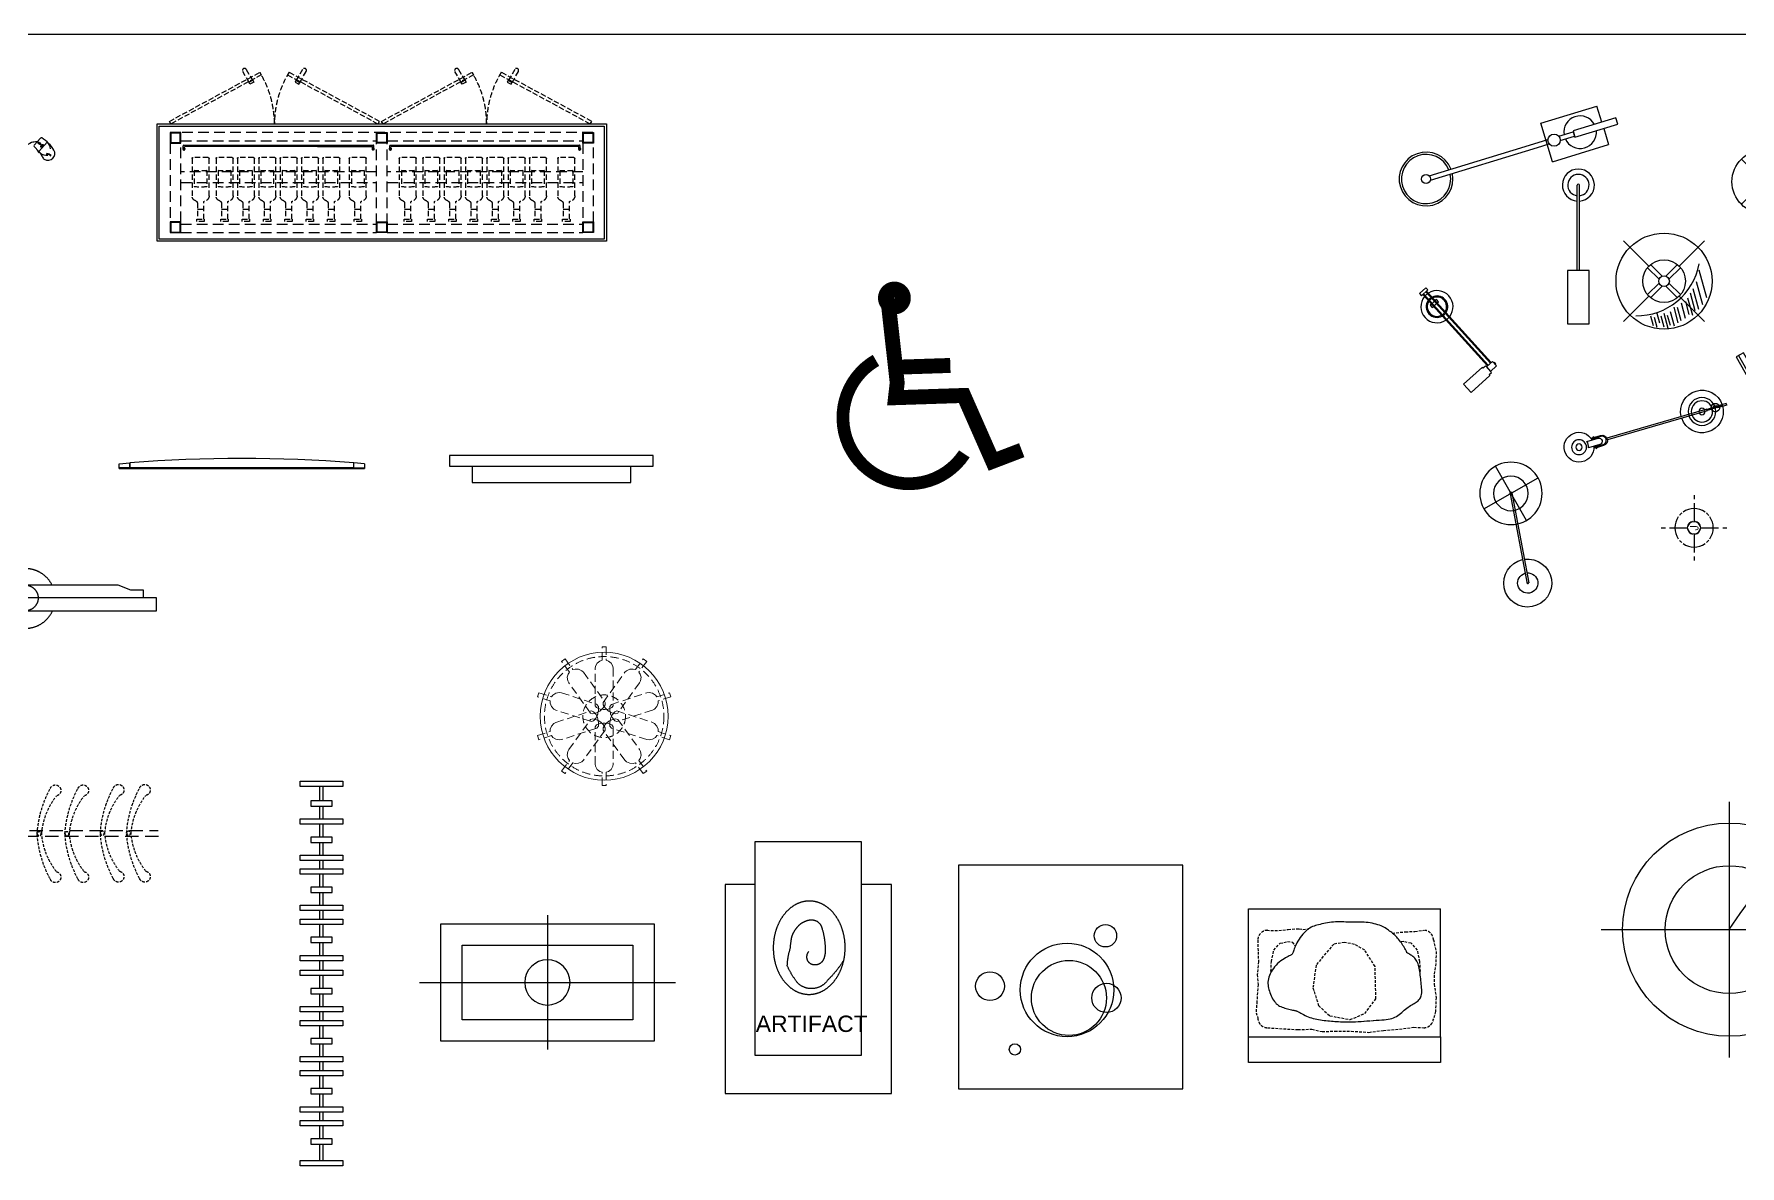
# Model space of a CAD drawing. Header units: millimetres. Extents: x 14385 to 129787, y 107826 to 186798.
# Drawn here: x 26937 to 34932, y 134713 to 140022 of the extents above; entities that cross this region are included whole.
import ezdxf
from ezdxf.enums import TextEntityAlignment as Align

# ---------------------------------------------------------------- set-up
doc = ezdxf.new("R2010")
doc.units = ezdxf.units.MM
doc.header["$LTSCALE"] = 1000
for name, pattern in [('CENTER', [50.8, 31.75, -6.35, 6.35, -6.35]), ('DASH', [0.35, 0.25, -0.1]), ('DASHED', [0.75, 0.5, -0.25]), ('HIDDEN2', [0.1875, 0.125, -0.0625]), ('NEGATIVE', [1.875, 0.625, -1.25])]:
    doc.linetypes.add(name, pattern=pattern)
for name, color, linetype in [('DOOR', 60, 'Continuous'), ('DS-HIGH-CABINET', 40, 'Continuous'), ('FF-ART', 120, 'Continuous'), ('FF-FURN', 51, 'Continuous'), ('FF-LIGHT', 22, 'Continuous')]:
    doc.layers.add(name, color=color, linetype=linetype)
doc.styles.add('ar', font='arial.ttf')
doc.styles.add('HB-SymText', font='romans.shx')

# ---------------------------------------------------------------- blocks, each defined once
blk = doc.blocks.new('A$C79213D79')
at = {"layer": 'DS-HIGH-CABINET', "color": 57, "linetype": 'HIDDEN2', "ltscale": 0.1}
blk.add_circle((9.8, 228.3), 9.16, dxfattribs=at)
for centre, radius, start, end in [((517.9, 194.4), 519, 151.69218, 176.20488), ((349.1, 203.4), 328.7, 141.85565, 175.57612), ((85.2, 431.7), 25.8, 282.23987, 159.85311), ((517.9, 262.6), 519, 183.79512, 208.30782), ((349.1, 253.6), 328.7, 184.42388, 218.14436), ((85.2, 25.4), 25.8, 200.14689, 77.76013)]:
    blk.add_arc(centre, radius, start, end, dxfattribs=at)
blk = doc.blocks.new('tbtth')
for p, q in [((3262147.1, 2604681), (3261678.6, 2604817.2)), ((3262149.3, 2604688.7), (3261680.8, 2604824.9)), ((3262149.3, 2604688.7), (3262147.1, 2604681)), ((3262219.7, 2604662), (3262147.6, 2604682.9)), ((3262220.8, 2604665.8), (3262148.8, 2604686.7)), ((3262177.8, 2604672), (3262177, 2604669.2)), ((3262192.3, 2604664.7), (3262177, 2604669.2)), ((3262177.8, 2604672), (3262193.2, 2604667.6)), ((3262181.3, 2604673.1), (3262180.7, 2604671.2)), ((3262190.9, 2604670.3), (3262190.3, 2604668.4)), ((3262193.2, 2604667.6), (3262192.3, 2604664.7)), ((3262193.2, 2604667.6), (3262193.7, 2604669.5)), ((3262238.2, 2604654.5), (3262193.2, 2604667.6)), ((3262194.9, 2604673.3), (3262195.4, 2604675.3)), ((3262240.5, 2604662.2), (3262195.4, 2604675.3)), ((3262220.8, 2604665.8), (3262219.7, 2604662)), ((3262240.5, 2604662.2), (3262238.2, 2604654.5))]:
    blk.add_line(p, q)
for points in [[(3261645.8, 2604846.5), (3261593, 2604861.9, -0.171573), (3261584.6, 2604833), (3261637.4, 2604817.7, 1), (3261645.8, 2604846.5, -1)], [(3261663, 2604851.9), (3261624.6, 2604863.1), (3261623.2, 2604858.3), (3261661.6, 2604847.1, -1), (3261650.4, 2604808.7), (3261612, 2604819.9), (3261610.6, 2604815.1), (3261649, 2604803.9, 1), (3261663, 2604851.9, -1)]]:
    blk.add_lwpolyline(points, format="xyb")
for points in [[(3261617.8, 2604813), (3261617.1, 2604810.6), (3261612.3, 2604812), (3261613, 2604814.4)], [(3261615.8, 2604824), (3261614.4, 2604819.2)], [(3261620.6, 2604822.6), (3261619.2, 2604817.8)], [(3261627, 2604862.4), (3261627.7, 2604864.8), (3261632.5, 2604863.4), (3261631.8, 2604861)], [(3261629, 2604851.4), (3261630.4, 2604856.2)]]:
    blk.add_lwpolyline(points)
at = {"color": 50}
blk.add_lwpolyline([(3261624.2, 2604852.8), (3261625.6, 2604857.6)], dxfattribs=at)
at = {"color": 8}
for radius in [35, 15]:
    blk.add_circle((3261548, 2604859.3), radius, dxfattribs=at)
for radius in [65, 15]:
    blk.add_circle((3262124.2, 2604691.8), radius)
at = {"color": 8, "ltscale": 10}
blk.add_circle((3262124.2, 2604691.8), 50, dxfattribs=at)
for centre, radius, start, end in [((3261548, 2604859.3), 70, 356.16324, 331.41599), ((3262124.2, 2604691.8), 100, 346.08206, 161.49717), ((3262124.2, 2604691.8), 100, 166.08206, 341.49717), ((3262186.6, 2604673.6), 20, 355.32657, 332.25265)]:
    blk.add_arc(centre, radius, start, end)
blk = doc.blocks.new('Z4')
at = {"color": 8}
for p, q in [((-275, 650), (-275, -550)), ((-590, 50), (40, 50))]:
    blk.add_line(p, q, dxfattribs=at)
at = {"color": 0, "linetype": 'Continuous'}
blk.add_lwpolyline([(-550, -450), (0, -450), (0, 550), (-550, 550)], close=True, dxfattribs=at)
blk.add_lwpolyline([(-450, -350), (-100, -350), (-100, 450), (-450, 450)], close=True)
at = {"color": 8}
blk.add_circle((-275, 50), 106.1, dxfattribs=at)
blk = doc.blocks.new('做成ACAD TuKuai0618')
at = {"layer": 'FF-FURN', "color": 2, "linetype": 'Continuous'}
for p, q in [((14.9, 13.5), (-14.9, -13.5)), ((-5.6, -23.8), (24.2, 3.2)), ((24.2, 3.2), (14.9, 13.5)), ((-14.9, -13.5), (-5.6, -23.8)), ((191.7, -437.9), (279.5, -358.4)), ((315.1, -397.7), (227.3, -477.2)), ((279.5, -358.4), (283.6, -362.9)), ((294.6, -352.9), (283.6, -362.9)), ((322.3, -383.6), (294.6, -352.9)), ((326.5, -332.2), (298.6, -357.4)), ((298.6, -357.4), (317.8, -378.6)), ((311.3, -393.5), (322.3, -383.6)), ((311.3, -393.5), (315.1, -397.7)), ((317.8, -378.6), (345.6, -353.4)), ((345.6, -353.4), (326.5, -332.2)), ((227.3, -477.2), (191.7, -437.9))]:
    blk.add_line(p, q, dxfattribs=at)
at = {"layer": 'FF-FURN', "color": 9, "linetype": 'Continuous'}
for p, q in [((0.3, -18.5), (303.1, -352.9)), ((3.6, -15.5), (306.4, -349.9)), ((15, -5.1), (317.8, -339.6)), ((18.4, -2.1), (321.2, -336.5)), ((40.9, -63.4), (35.1, -68.7)), ((35.1, -68.7), (44.4, -79)), ((55.7, -50), (44.3, -60.4)), ((44.4, -79), (50.2, -73.7)), ((53.6, -70.7), (65, -60.3)), ((64.9, -41.7), (59, -47)), ((74.2, -52), (64.9, -41.7)), ((68.3, -57.3), (74.2, -52)), ((335.6, -337), (333, -339.4)), ((333, -339.4), (339.4, -346.5)), ((342.1, -344), (335.6, -337)), ((339.4, -346.5), (342.1, -344))]:
    blk.add_line(p, q, dxfattribs=at)
at = {"layer": 'FF-FURN', "color": 2, "linetype": 'Continuous'}
for radius, start, end in [(75.4, 140.63808, 303.67682), (75.4, 125.45571, 137.18624), (45.4, 146.34073, 297.97418), (75.4, 322.32456, 121.99034), (45.4, 120.97731, 140.53166), (45.4, 329.21195, 115.10296), (45.4, 303.78325, 323.3376), (75.4, 307.12867, 318.85919)]:
    blk.add_arc((66.8, -75.4), radius, start, end, dxfattribs=at)
at = {"layer": 'FF-FURN', "color": 9, "linetype": 'Continuous'}
for start, end in [(144.90726, 299.40764), (122.09967, 139.69502), (327.47445, 116.84045), (304.61988, 322.21523)]:
    blk.add_arc((66.8, -75.4), 50.4, start, end, dxfattribs=at)
blk = doc.blocks.new('做成ACAD TuKuai0014')
at = {"layer": 'FF-FURN', "color": 9, "linetype": 'Continuous'}
blk.add_line((449.2, 28.6), (-0.4, 7.6), dxfattribs=at)
at = {"layer": 'FF-FURN', "color": 2, "linetype": 'Continuous'}
blk.add_lwpolyline([(450.4, 1.1), (448.6, 41), (-0.9, 20), (0.9, -20)], close=True, dxfattribs=at)
blk.add_circle((0, 0), 71.8, dxfattribs=at)
blk = doc.blocks.new('做成ACAD TuKuai0153')
at = {"linetype": 'Continuous'}
for points in [[(0, 600), (0, -600)], [(-600, 0), (600, 0)]]:
    blk.add_lwpolyline(points, dxfattribs=at)
for radius in [500, 300]:
    blk.add_circle((0, 0), radius, dxfattribs=at)
at = {"color": 57, "linetype": 'Continuous'}
blk.add_spline([(0, 0), (314.2, 253.8), (515.2, 242.2), (622.5, 546.4), (622.4, 472.8), (956.5, 732.9)], degree=3, dxfattribs=at)
blk = doc.blocks.new('做成ACAD TuKuai0654')
at = {"linetype": 'Continuous'}
for p, q in [((-756.2, -543.8, -508.2), (-2.3, 3.1, -508.2)), ((-750.3, -551.9, -508.2), (3.6, -4.9, -508.2))]:
    blk.add_line(p, q, dxfattribs=at)
for radius in [100, 5]:
    blk.add_circle((0.7, -0.9, -508.2), radius, dxfattribs=at)
at = {"linetype": 'Continuous', "ltscale": 0.4}
for radius in [150, 7]:
    blk.add_circle((-757.2, -550.8, -508.2), radius, dxfattribs=at)
at = {"color": 57, "linetype": 'Continuous', "ltscale": 0.4}
blk.add_circle((-757.2, -550.8, -508.2), 80, dxfattribs=at)
at = {"layer": 'FF-FURN', "color": 57, "linetype": 'Continuous', "ltscale": 0.4, "elevation": -508.2}
for points in [[(-733.7, -402.6), (-780.8, -698.9)], [(-905.4, -527.2), (-609.1, -574.3)]]:
    blk.add_lwpolyline(points, dxfattribs=at)
at = {"layer": 'FF-FURN', "color": 57, "linetype": 'Continuous', "ltscale": 0.4}
blk.add_circle((0.7, -0.9, -508.2), 45, dxfattribs=at)
blk = doc.blocks.new('Lamp-F-450')
at = {"color": 59}
for p, q in [((-70.7, 70.7), (-189.6, 189.6)), ((70.7, 70.7), (189.6, 189.6)), ((-77.4, 63.3), (-23.3, 9.1)), ((-63.3, 77.4), (-9.1, 23.3)), ((63.3, 77.4), (9.1, 23.3)), ((77.4, 63.3), (23.3, 9.1)), ((-70.7, -70.7), (-189.6, -189.6)), ((-23.3, -9.1), (-77.4, -63.3)), ((-9.1, -23.3), (-63.3, -77.4)), ((9.1, -23.3), (63.3, -77.4)), ((23.3, -9.1), (77.4, -63.3)), ((70.7, -70.7), (189.6, -189.6))]:
    blk.add_line(p, q, dxfattribs=at)
at = {"color": 250}
for p, q in [((-79.9, 101.5), (-99.8, 173.7)), ((-61.8, 121.6), (-79.3, 185.2)), ((-45.5, 122.7), (-65.4, 195)), ((-29.3, 142.4), (-47.7, 209.2)), ((-15.4, 159.7), (-28.1, 206.1)), ((0.8, 150.5), (-18.3, 220.1)), ((14.7, 162.1), (0.4, 214.1)), ((33.3, 149.4), (20.5, 195.7)), ((46, 169.1), (33.3, 215.4)), ((63.4, 162.1), (50.7, 208.5)), ((-150.5, 2.3), (-180, 109.5)), ((-135.5, 34.7), (-162.2, 132)), ((-122, 54.4), (-144.8, 137.4)), ((-110.4, 77.6), (-132.8, 158.8)), ((-100, 96.1), (-116.8, 157.1)), ((-163.3, -53.3), (-199, 76.4))]:
    blk.add_line(p, q, dxfattribs=at)
blk.add_circle((0, 0), 225)
at = {"color": 54}
blk.add_circle((0, 0), 100, dxfattribs=at)
at = {"color": 59}
blk.add_circle((0, 0), 25, dxfattribs=at)
blk.add_arc((127.6, -134.4), 296.8, 89.19152, 169.55478, dxfattribs=at)
blk = doc.blocks.new('做成ACAD TuKuai0024')
at = {"color": 9, "ltscale": 0.4}
for p, q in [((-358.4, 189), (-491.4, -71.6)), ((-294.7, -7.8), (-555.2, 125.2)), ((-416.3, 54.2), (-433.6, 63.1)), ((-420.8, 66.7), (-429.7, 49.3))]:
    blk.add_line(p, q, dxfattribs=at)
at = {"ltscale": 0.4}
for p, q in [((-427.2, 54.2), (-1.8, -4.7)), ((-422.7, 63.1), (2.7, 4.2))]:
    blk.add_line(p, q, dxfattribs=at)
at = {"ltscale": 0.4, "const_width": 5}
blk.add_lwpolyline([(2.2, -1.1, 1), (-2.2, 1.1, 1)], format="xyb", close=True, dxfattribs=at)
at = {"ltscale": 0.4}
blk.add_circle((-424.9, 58.7), 146.2, dxfattribs=at)
at = {"color": 9, "ltscale": 0.4}
blk.add_circle((-424.9, 58.7), 81.2, dxfattribs=at)
at = {"color": 2}
blk.add_circle((-425, 58.6), 5.26, dxfattribs=at)
at = {"ltscale": 0.4}
blk.add_arc((-1, 0.6), 112.5, 174.82116, 170.00906, dxfattribs=at)
at = {"color": 9}
blk.add_arc((-1, 0.6), 47.5, 178.52879, 167.11873, dxfattribs=at)
blk = doc.blocks.new('A$C7935024D')
at = {"color": 3, "xscale": -1, "rotation": 92.80113232559604}
blk.add_blockref('做成ACAD TuKuai0024', (48.1, 1.4), dxfattribs=at)
blk = doc.blocks.new('JBOX-C')
at = {"color": 0, "linetype": 'ByBlock', "flags": 128}
blk.add_lwpolyline([(2, 0, -1), (-2, 0, -1)], format="xyb", close=True, dxfattribs=at)
at = {"color": 0, "linetype": 'Continuous'}
for start, end in [(103.2436, 166.7565), (13.2437, 76.7563), (193.2438, 256.7561), (283.244, 346.7563)]:
    blk.add_arc((0, 0), 2, start, end, dxfattribs=at)
at = {"style": 'HB-SymText', "flags": 8}
blk.add_attdef('?', text='', height=2.5, dxfattribs=at).set_placement((0, 0), align=Align.MIDDLE)
blk.add_attdef('?', text='', height=2.5, dxfattribs=at).set_placement((0, 0), align=Align.MIDDLE)
blk = doc.blocks.new('CLT-A_FIXT')
at = {"color": 0, "linetype": 'Continuous'}
for p, q in [((0, 1.70688), (0, 1.49352)), ((0, 1.28016), (0, 0.35)), ((-1.49352, 0), (-1.70688, 0)), ((-0.35, 0), (-1.28016, 0)), ((1.28016, 0), (0.35, 0)), ((1.70688, 0), (1.49352, 0)), ((0, -0.35), (0, -1.28016)), ((0, -1.49352), (0, -1.70688))]:
    blk.add_line(p, q, dxfattribs=at)
for start, end in [(54.9999949, 124.9999103), (145.0001481, 215.0001208), (130.000113, 139.9999454), (40.0000171, 50.0000214), (324.999996, 34.9999864), (219.9997505, 230.0001559), (234.9997856, 304.9997583), (309.999961, 319.9997934)]:
    blk.add_arc((0, 0), 1, start, end, dxfattribs=at)
blk = doc.blocks.new('CLT-A600')
at = {"linetype": 'NEGATIVE', "xscale": 300, "yscale": 300, "zscale": 2000}
blk.add_blockref('CLT-A_FIXT', (0, 0), dxfattribs=at)
at = {"xscale": 300, "yscale": 300, "zscale": 2000}
blk.add_blockref('CLT-A_FIXT', (0, 0), dxfattribs=at)
ref = blk.add_blockref('JBOX-C', (0, 0), dxfattribs=dict(xscale=50, yscale=50, zscale=50))
ref.add_attrib('?', 'J', dxfattribs={"height": 125, "style": 'HB-SymText', "flags": 8}).set_placement((0, 0), align=Align.MIDDLE)
ref.add_attrib('?', 'J', dxfattribs={"height": 125, "style": 'HB-SymText', "flags": 8}).set_placement((0, 0), align=Align.MIDDLE)
blk = doc.blocks.new('QBLOCK2008041212054960')
at = {"color": 250}
for p, q in [((-261.9, 168, -1040), (175.2, 61.1, -1040)), ((-264.3, 158.3, -1040), (172.8, 51.4, -1040)), ((234.3, -120.4, -1040), (233, -123.6, -1040)), ((239.3, -108.8, -1040), (237, -114.1, -1040)), ((247.2, -90.7, -1040), (245.6, -94.3, -1040))]:
    blk.add_line(p, q, dxfattribs=at)
at = {"color": 55}
for p, q in [((-184.5, 174.8, -1040), (-186.9, 165.1, -1040)), ((106.9, 103.6, -1040), (-184.5, 174.8, -1040)), ((104.5, 93.9, -1040), (106.9, 103.6, -1040)), ((207.1, -105, -1040), (201, -117.3, -1040)), ((201, -117.3, -1040), (203.1, -118.5, -1040)), ((219.3, -85.2, -1040), (205.2, -113.3, -1040)), ((261.8, -134.2, -1040), (205.2, -113.3, -1040)), ((207.1, -105, -1040), (208.9, -105.9, -1040)), ((267, -98, -1040), (225.5, -82.7, -1040))]:
    blk.add_line(p, q, dxfattribs=at)
at = {"color": 55, "elevation": -1040}
blk.add_lwpolyline([(-258.3, 182.6), (-270.2, 134), (166.9, 27.1), (178.8, 75.7)], close=True, dxfattribs=at)
at = {"color": 250}
for centre in [(-94.4, 172.3, -1040), (-6.2, 150.7, -1040)]:
    blk.add_circle(centre, 6.6, dxfattribs=at)
at = {"color": 55}
for centre, radius, start, end in [((-72.4, 61.1, -1040), 128.4, 27.03317, 125.48048), ((214.3, -155.9, -1040), 33.4, 171.1828, 247.4847), ((253.4, -136, -1040), 53.3, 154.76293, 164.76817), ((223.8, -87.4, -1040), 5, 69.71217, 153.2894), ((112.7, -77.2, -1040), 159.6, 321.12939, 350.49259), ((265.2, -102.7, -1040), 5, 350.49259, 69.71217), ((213.6, -160.9, -1040), 28.6, 244.82124, 324.86169)]:
    blk.add_arc(centre, radius, start, end, dxfattribs=at)
at = {"color": 250}
for centre, radius, start, end in [((-62.9, 90.3, -1040), 69.4, 36.32293, 116.19072), ((253.4, -136, -1040), 53.3, 164.76817, 205.26714), ((181.3, -161.7, -1040), 27.9, 333.84389, 25.10416), ((181.3, -161.7, -1040), 30.9, 334.41458, 18.50856), ((214.7, -114.2, -1040), 51.2, 296.42725, 336.99947)]:
    blk.add_arc(centre, radius, start, end, dxfattribs=at)
for centre, major_axis in [((236, -117.4, -1040), (-7.45, 2.72)), ((242.5, -101.6, -1040), (3.15, 7.28))]:
    blk.add_ellipse(centre, major_axis=major_axis, ratio=0.432067, dxfattribs=at)
at = {"color": 55}
for points, knots in [([(247.2, -90.7, -1040), (238.3, -78.1, -1040), (237.2, -65.2, -1040), (204.9, -47.5, -1040), (184.5, -12.3, -1040), (174, 56.2, -1040)], [0, 0, 0, 0, 54.549651, 126.009239, 156.340807, 156.340807, 156.340807, 156.340807]), ([(202, -122, -1040), (200.5, -124.3, -1040), (196.4, -129.2, -1040), (190.1, -135.8, -1040), (183.8, -142.6, -1040), (181.8, -148.2, -1040), (181.3, -150.8, -1040)], [9.51244, 9.51244, 9.51244, 9.51244, 17.355242, 27.460135, 36.892546, 44.800695, 44.800695, 44.800695, 44.800695])]:
    blk.add_open_spline(points, degree=3, knots=knots, dxfattribs=at)
blk = doc.blocks.new('A$C15F136EB')
for p, q in [((-450, -600), (-450, 0)), ((450, -600), (450, 0))]:
    blk.add_line(p, q)
blk.add_lwpolyline([(-450, 0), (450, 0)])
at = {"color": 55, "linetype": 'HIDDEN2', "ltscale": 0.1}
for points in [[(282.8, -186.2), (280.1, -181.6), (277, -176.6), (273.6, -171.1), (269.8, -165.3), (265.9, -159.4), (261.8, -153.5), (257.5, -147.8), (253.1, -142.2), (248.6, -137), (244.1, -132.2), (239.5, -127.6), (234.8, -123.2), (230.2, -119.1), (225.4, -115.1), (220.7, -111.2), (215.9, -107.4), (211, -103.7), (206.1, -100), (201, -96.3), (195.6, -92.7), (190, -89.3), (184, -85.9), (177.6, -82.7), (170.7, -79.6), (163.2, -76.7), (155.2, -73.9), (146.9, -71.4), (138.1, -69.1), (129.1, -67), (120, -65.3), (110.6, -63.9), (101.2, -62.8), (91.8, -62.1), (82.5, -61.6), (73.1, -61.5), (63.7, -61.5), (54.2, -61.5), (44.7, -61.7), (35.2, -61.8), (25.6, -61.7), (16, -61.6), (6.3, -61.3), (-3.5, -61), (-13.2, -60.7), (-23, -60.6), (-32.7, -60.6), (-42.4, -60.8), (-52, -61.3), (-61.6, -62.2), (-71, -63.4), (-80.3, -64.9), (-89.3, -66.5), (-98.1, -68.4), (-106.6, -70.3), (-114.8, -72.3), (-122.5, -74.3), (-129.8, -76.3), (-136.8, -78.3), (-143.4, -80.5), (-149.9, -83), (-156.2, -86), (-162.5, -89.5), (-168.8, -93.7), (-175.2, -98.6), (-181.8, -104.5), (-188.4, -111.1), (-195.1, -118.4), (-201.6, -126.1), (-207.8, -134.1), (-213.6, -142.2), (-219, -150.4), (-223.7, -158.4), (-227.8, -166.1), (-231.2, -173.5), (-234.1, -180.4), (-236.5, -186.8), (-238.5, -192.7), (-240.3, -197.9), (-241.9, -202.4), (-243.3, -206.2), (-244.7, -209.3), (-246.3, -211.6), (-248, -213.6), (-250.2, -215.2), (-252.8, -216.8), (-255.9, -218.4), (-259.9, -220.4), (-264.6, -222.7), (-270.3, -225.7), (-276.8, -229.3), (-283.8, -233.5), (-291.3, -238.3), (-298.9, -243.7), (-306.6, -249.6), (-314.1, -256.1), (-321.2, -263.2), (-327.9, -270.7), (-333.9, -278.6), (-339.4, -286.9), (-344.2, -295.3), (-348.4, -303.7), (-352, -312.2), (-354.8, -320.4), (-357, -328.4), (-358.5, -336), (-359.3, -343.3), (-359.5, -350.4), (-359.1, -357.3), (-358.2, -364.2), (-356.8, -371), (-355, -377.9), (-352.8, -385), (-350.3, -392.2), (-347.5, -399.6), (-344.4, -406.9), (-341, -414.1), (-337.3, -421.1), (-333.4, -427.7), (-329.2, -433.9), (-324.7, -439.4), (-320.1, -444.3), (-315.2, -448.5), (-310, -452.2), (-304.7, -455.3), (-299.1, -458.1), (-293.3, -460.6), (-287.2, -462.7), (-281, -464.8), (-274.5, -466.7), (-268, -468.5), (-261.4, -470.1), (-255.1, -471.7), (-249.1, -473), (-243.6, -474.3), (-238.7, -475.3), (-234.5, -476.2), (-231.2, -476.9), (-228.5, -477.5), (-226.3, -478.1), (-224.2, -478.7), (-222.2, -479.6), (-219.9, -480.6), (-217.2, -482.1), (-213.8, -484), (-209.6, -486.4), (-204.6, -489.2), (-198.8, -492.3), (-192.5, -495.6), (-185.6, -499), (-178.3, -502.4), (-170.7, -505.6), (-162.8, -508.6), (-154.8, -511.2), (-146.7, -513.6), (-138.4, -515.6), (-130.1, -517.4), (-121.7, -518.9), (-113.2, -520.3), (-104.7, -521.5), (-96.2, -522.6), (-87.7, -523.6), (-79.1, -524.5), (-70.6, -525.3), (-62.1, -526.1), (-53.6, -526.7), (-45.1, -527.4), (-36.5, -527.9), (-28, -528.4), (-19.5, -528.8), (-10.8, -529.2), (-1.9, -529.4), (7.4, -529.6), (17.2, -529.6), (27.6, -529.5), (38.8, -529.2), (50.9, -528.7), (63.9, -528), (77.7, -527.2), (91.9, -526.3), (106.4, -525.2), (120.9, -524.1), (135.1, -523.1), (148.8, -522), (161.8, -521), (173.7, -520.2), (184.7, -519.3), (194.8, -518.3), (204.2, -517.1), (212.9, -515.7), (221, -513.8), (228.6, -511.3), (235.8, -508.3), (242.7, -504.5), (249.3, -500.2), (255.7, -495.4), (261.9, -490.3), (268, -485), (274, -479.7), (279.8, -474.6), (285.7, -469.7), (291.6, -465.2), (297.5, -461), (303.3, -457.2), (309, -453.5), (314.7, -450.1), (320.2, -446.8), (325.6, -443.6), (330.7, -440.4), (335.7, -437.1), (340.3, -433.8), (344.6, -430.2), (348.6, -426.4), (352.1, -422.2), (355.1, -417.6), (357.6, -412.5), (359.5, -406.8), (360.7, -400.5), (361.4, -393.6), (361.6, -386.3), (361.4, -378.5), (360.9, -370.4), (360.2, -362), (359.3, -353.4), (358.4, -344.7), (357.5, -336), (356.6, -327.3), (355.7, -318.6), (354.7, -310.1), (353.7, -301.7), (352.5, -293.6), (351.2, -285.7), (349.8, -278.1), (348.1, -270.8), (346.2, -264), (344.1, -257.5), (341.6, -251.3), (338.9, -245.6), (335.8, -240.2), (332.4, -235.2), (328.6, -230.5), (324.4, -226.3), (319.9, -222.5), (315.3, -219), (310.7, -216), (306.4, -213.4), (302.3, -211.1), (298.9, -209.3), (296, -207.9), (294, -206.8), (292.6, -206.1), (291.8, -205.6), (291.4, -205.3), (291.4, -205.1), (291.5, -204.8), (291.6, -204.5), (291.7, -204), (291.6, -203.2), (291.3, -202.1), (290.7, -200.6), (289.8, -198.7), (288.6, -196.4), (287, -193.6), (285.1, -190.2)], [(-100.5, -222.1), (-134, -263.8), (-148.4, -370), (-122.2, -453.4), (-69.7, -501.3), (26.1, -518.7), (94.5, -490.6), (146.8, -421.2), (142.7, -269.4), (94.1, -193.3), (46.4, -166), (0, -157.3), (-51.3, -164.7)]]:
    blk.add_lwpolyline(points, close=True, dxfattribs=at)
for points in [[(-406.7, -145.8), (-405.7, -201.2), (-403.9, -247.2), (-409.4, -308), (-405.7, -354.1), (-411.3, -433.3), (-414.9, -486.7), (-406.7, -511.5)], [(-364.8, -100.2), (-308.1, -101.7), (-263.9, -96.2), (-212.3, -92.5), (-195.7, -96.2), (-169.8, -94.5)], [(-345.4, -294), (-343.1, -247.2), (-332, -193.8), (-302.5, -160.7), (-267.5, -153.3), (-245.4, -155.2), (-233.7, -171.9)], [(222.8, -112.9), (285.2, -107.3), (329.4, -105.4), (370.6, -100.1)], [(355, -294), (352.7, -247.2), (341.7, -193.8), (312.2, -160.7), (277.2, -153.3), (263.6, -154.4)], [(416.3, -144.2), (428.9, -199.4), (427.1, -256.4), (419.7, -309.9), (419.7, -352.2), (428.9, -414.8), (425.2, -481.1), (415.6, -519.7)], [(-360.9, -557.3), (-286, -562.2), (-219.6, -565.9), (-153.3, -564), (-105.4, -575.1), (-46.4, -573.2), (30.9, -573.2), (113.8, -578.7), (182, -569.5), (257.6, -564), (323.9, -554.8), (373.4, -557.2)]]:
    blk.add_lwpolyline(points, dxfattribs=at)
blk.add_lwpolyline([(450, -720), (-450, -720), (-450, -600), (450, -600)], close=True)
for centre, major_axis, start_param, end_param in [((-360.9, -145.8), (-41.2, 19.8), -1.122098, 0.448698), ((370.6, -145.8), (9.1, 44.8), -1.369855, 0.200941), ((-360.9, -511.5), (42.7, 16.4), 2.775216, 4.346012), ((370.6, -511.5), (-1.6, 45.7), 3.105923, 4.676719)]:
    blk.add_ellipse(centre, major_axis=major_axis, ratio=1, start_param=start_param, end_param=end_param, dxfattribs=at)
blk = doc.blocks.new('A$C4B9A62A3')
at = {"color": 1}
for p, q in [((-57.5, 892.5), (-57.5, 960)), ((-57.5, 892.5), (-57.5, 960)), ((-42.5, 892.5), (-42.5, 960)), ((-42.5, 892.5), (-42.5, 960)), ((-57.5, 807.5), (-57.5, 867.5)), ((-57.5, 807.5), (-57.5, 867.5)), ((-42.5, 807.5), (-42.5, 867.5)), ((-42.5, 807.5), (-42.5, 867.5)), ((-57.5, 722.5), (-57.5, 782.5)), ((-42.5, 722.5), (-42.5, 782.5)), ((-57.5, 637.5), (-57.5, 697.5)), ((-42.5, 637.5), (-42.5, 697.5)), ((-57.5, 572.5), (-57.5, 612.5)), ((-42.5, 572.5), (-42.5, 612.5)), ((-57.5, 487.5), (-57.5, 547.5)), ((-42.5, 487.5), (-42.5, 547.5)), ((-57.5, 402.5), (-57.5, 462.5)), ((-42.5, 402.5), (-42.5, 462.5)), ((-57.5, 337.5), (-57.5, 377.5)), ((-42.5, 337.5), (-42.5, 377.5)), ((-57.5, 252.5), (-57.5, 312.5)), ((-57.5, 252.5), (-57.5, 312.5)), ((-42.5, 252.5), (-42.5, 312.5)), ((-42.5, 252.5), (-42.5, 312.5)), ((-57.5, 167.5), (-57.5, 227.5)), ((-57.5, 167.5), (-57.5, 227.5)), ((-42.5, 167.5), (-42.5, 227.5)), ((-42.5, 167.5), (-42.5, 227.5)), ((-57.5, 97.5), (-57.5, 142.5)), ((-42.5, 97.5), (-42.5, 142.5)), ((-57.5, 12.5), (-57.5, 72.5)), ((-42.5, 12.5), (-42.5, 72.5)), ((-57.5, -72.5), (-57.5, -12.5)), ((-42.5, -72.5), (-42.5, -12.5)), ((-57.5, -137.5), (-57.5, -97.5)), ((-42.5, -137.5), (-42.5, -97.5)), ((-57.5, -222.5), (-57.5, -162.5)), ((-42.5, -222.5), (-42.5, -162.5)), ((-57.5, -307.5), (-57.5, -247.5)), ((-42.5, -307.5), (-42.5, -247.5)), ((-57.5, -372.5), (-57.5, -332.5)), ((-57.5, -457.5), (-57.5, -397.5)), ((-42.5, -372.5), (-42.5, -332.5)), ((-42.5, -457.5), (-42.5, -397.5)), ((-57.5, -542.5), (-57.5, -482.5)), ((-42.5, -542.5), (-42.5, -482.5)), ((-57.5, -607.5), (-57.5, -567.5)), ((-57.5, -692.5), (-57.5, -632.5)), ((-42.5, -607.5), (-42.5, -567.5)), ((-42.5, -692.5), (-42.5, -632.5)), ((-57.5, -795), (-57.5, -717.5)), ((-42.5, -795), (-42.5, -717.5))]:
    blk.add_line(p, q, dxfattribs=at)
for points in [[(-150, 960), (-150, 985), (50, 985), (50, 960)], [(-100, 892.5), (-100, 867.5), (0, 867.5), (0, 892.5)], [(-100, 892.5), (-100, 867.5), (0, 867.5), (0, 892.5)], [(-150, 782.5), (-150, 807.5), (50, 807.5), (50, 782.5)], [(-150, 782.5), (-150, 807.5), (50, 807.5), (50, 782.5)], [(-150, 782.5), (-150, 807.5), (50, 807.5), (50, 782.5)], [(-100, 722.5), (-100, 697.5), (0, 697.5), (0, 722.5)], [(-150, 612.5), (-150, 637.5), (50, 637.5), (50, 612.5)], [(-150, 547.5), (-150, 572.5), (50, 572.5), (50, 547.5)], [(-100, 487.5), (-100, 462.5), (0, 462.5), (0, 487.5)], [(-150, 377.5), (-150, 402.5), (50, 402.5), (50, 377.5)], [(-150, 312.5), (-150, 337.5), (50, 337.5), (50, 312.5)], [(-150, 312.5), (-150, 337.5), (50, 337.5), (50, 312.5)], [(-100, 252.5), (-100, 227.5), (0, 227.5), (0, 252.5)], [(-100, 252.5), (-100, 227.5), (0, 227.5), (0, 252.5)], [(-150, 142.5), (-150, 167.5), (50, 167.5), (50, 142.5)], [(-150, 142.5), (-150, 167.5), (50, 167.5), (50, 142.5)], [(-150, 72.5), (-150, 97.5), (50, 97.5), (50, 72.5)], [(-100, 12.5), (-100, -12.5), (0, -12.5), (0, 12.5)], [(-150, -97.5), (-150, -72.5), (50, -72.5), (50, -97.5)], [(-150, -162.5), (-150, -137.5), (50, -137.5), (50, -162.5)], [(-100, -222.5), (-100, -247.5), (0, -247.5), (0, -222.5)], [(-150, -332.5), (-150, -307.5), (50, -307.5), (50, -332.5)], [(-150, -397.5), (-150, -372.5), (50, -372.5), (50, -397.5)], [(-100, -457.5), (-100, -482.5), (0, -482.5), (0, -457.5)], [(-150, -567.5), (-150, -542.5), (50, -542.5), (50, -567.5)], [(-150, -632.5), (-150, -607.5), (50, -607.5), (50, -632.5)], [(-100, -692.5), (-100, -717.5), (0, -717.5), (0, -692.5)], [(-150, -820), (-150, -795), (50, -795), (50, -820)]]:
    blk.add_lwpolyline(points, close=True)
blk = doc.blocks.new('Wine-TOP')
at = {"color": 59, "linetype": 'DASHED', "ltscale": 0.05}
for p, q in [((237.5, 16.5), (237.5, -13.5)), ((56.6, -28.5), (132.3, -28.5))]:
    blk.add_line(p, q, dxfattribs=at)
blk.add_lwpolyline([(285.1, -13.5), (204.7, -13.5, 0.365977), (199.7, -17.7, -0.365977), (175.1, -38.5), (0.3, -38.5, -0.414214), (-4.7, -33.5), (-4.7, 36.5, -0.414214), (0.3, 41.5), (175.1, 41.5, -0.331679), (199, 23.6, 0.331679), (208.6, 16.5), (285.1, 16.5)], format="xyb", dxfattribs=at)
blk.add_lwpolyline([(56.6, 31.5), (132.3, 31.5)], dxfattribs=at)
blk.add_lwpolyline([(295.1, 19), (285.1, 19), (285.1, -16), (295.1, -16)], close=True, dxfattribs=at)
for centre in [(-167.4, 1.5), (-91.7, 1.5)]:
    blk.add_arc(centre, 226, 352.37185, 7.62815, dxfattribs=at)
blk = doc.blocks.new('A$C000B1E2F')
blk.add_lwpolyline([(531.3, -50), (531.3, 0), (-423.4, 0), (-423.4, -50)], close=True)
blk.add_lwpolyline([(-318.2, -50), (-318.2, -127.4), (426.1, -127.4), (426.1, -50)])
blk = doc.blocks.new('A$C598F30D3')
at = {"ltscale": 0.25}
for p, q in [((-542.5, 21.3), (-492.5, 26.6)), ((-542.5, 0), (608, 0)), ((-492.5, 0), (-492.5, 26.6)), ((-491.5, 0), (-491.5, 26.6)), ((557, 0), (557, 26.6)), ((558, 0), (558, 26.6)), ((558, 0), (558, 26.6)), ((608, 21.3), (558, 26.6))]:
    blk.add_line(p, q, dxfattribs=at)
at = {"color": 8, "ltscale": 0.25}
for p, q in [((-540.9, 0), (-539.9, 2)), ((-495.2, 2), (-539.9, 2)), ((-494.2, 0), (-495.2, 2)), ((-492.5, 5), (558, 5)), ((559.6, 0), (560.6, 2)), ((560.6, 2), (605.3, 2)), ((606.3, 0), (605.3, 2))]:
    blk.add_line(p, q, dxfattribs=at)
at = {"ltscale": 0.25}
for points in [[(-542.5, 0), (-542.5, 21.3)], [(608, 21.3), (608, 0)]]:
    blk.add_lwpolyline(points, dxfattribs=at)
blk.add_arc((32.7, -6991.5), 7037.8, 85.71986, 94.28014, dxfattribs=at)
blk = doc.blocks.new('A$C336F6321')
at = {"color": 250, "const_width": 75.2}
blk.add_lwpolyline([(-114.3, 662.3, 1), (-35.6, 664.9, 1)], format="xyb", close=True, dxfattribs=at)
at = {"color": 250, "const_width": 70}
for points in [[(-103, 635.5), (-61.9, 265.9), (-69.9, 195.9), (249.7, 206.4), (385.7, -102.2), (521.8, -50.1)], [(-83, 338.4), (187.2, 347.2)]]:
    blk.add_lwpolyline(points, dxfattribs=at)
at = {"color": 250, "const_width": 59.8}
blk.add_lwpolyline([(253, -67.7, -1.265113), (-161.4, 371.1, -1.252899)], format="xyb", dxfattribs=at)
blk = doc.blocks.new('A$C2D1F1189')
at = {"color": 55, "linetype": 'CENTER', "ltscale": 0.005}
blk.add_line((-163.9, 0, 0), (288.8, 0, 0), dxfattribs=at)
at = {"linetype": 'DASHED', "ltscale": 30, "extrusion": (1.39835e-20, -7.81453e-09, 1), "elevation": 0}
blk.add_lwpolyline([(120, 614.4), (60, 614.4), (60, -614.4), (120, -614.4)], close=True, dxfattribs=at)
blk.add_lwpolyline([(60, 554.4), (24, 554.4), (24, 494.4), (0, 434.4), (0, -434.4), (24, -494.4), (24, -554.4), (60, -554.4)], dxfattribs=at)
at = {"color": 55, "linetype": 'CENTER', "ltscale": 0.005}
blk.add_circle((60, 0, 0), 60, dxfattribs=at)
at = {"linetype": 'DASHED', "ltscale": 30}
for start, end in [(116.48664, 243.51336), (294.27733, 65.72267)]:
    blk.add_arc((62.4, 0), 140, start, end, dxfattribs=at)
blk = doc.blocks.new('A$C6A2D4AE7')
at = {"color": 127, "linetype": 'HIDDEN2', "lineweight": 5, "ltscale": 0.3}
for points in [[(63.4, 46.8), (61.2, 46.7), (61.2, 46.9), (59.1, 46.9), (44, 48.9), (27.6, 55.2), (20.9, 64.2), (20.9, 239.3), (22.6, 249.3), (31, 264.2), (43.4, 273.9), (53.4, 277.8), (53.4, 340.2), (73.4, 340.2), (73.4, 277.8), (83.3, 273.9), (95.7, 264.2), (104.1, 249.3), (105.9, 239.3), (105.9, 64.2), (99.1, 55.2), (82.8, 48.9), (67.6, 46.9), (65.5, 46.9), (65.5, 46.7)], [(63.4, 46.8), (61.2, 46.7), (61.2, 46.9), (59.1, 46.9), (44, 48.9), (27.6, 55.2), (20.9, 64.2), (20.9, 239.3), (22.6, 249.3), (31, 264.2), (43.4, 273.9), (53.4, 277.8), (53.4, 340.2), (73.4, 340.2), (73.4, 277.8), (83.3, 273.9), (95.7, 264.2), (104.1, 249.3), (105.9, 239.3), (105.9, 64.2), (99.1, 55.2), (82.8, 48.9), (67.6, 46.9), (65.5, 46.9), (65.5, 46.7)], [(44.6, 40.7), (43, 39.4), (42.9, 39.5), (41.1, 38.3), (27.7, 31), (10.8, 26.5), (0, 29.8), (-102.9, 171.5), (-107.4, 180.6), (-109.3, 197.6), (-105, 212.7), (-99.2, 221.7), (-136, 272.2), (-119.8, 284), (-83, 233.4), (-72.7, 236.2), (-57, 235.6), (-41.5, 228.5), (-34.2, 221.4), (68.8, 79.8), (68.6, 68.5), (59.1, 53.8), (47.9, 43.3), (46.3, 42), (46.4, 41.9)], [(82.1, 40.7), (80.3, 41.9), (80.4, 42), (78.8, 43.3), (67.6, 53.8), (58.1, 68.5), (58, 79.8), (160.9, 221.4), (168.2, 228.5), (183.7, 235.6), (199.4, 236.2), (209.8, 233.4), (246.5, 284), (262.7, 272.2), (226, 221.7), (231.8, 212.7), (236.1, 197.6), (234.1, 180.6), (229.7, 171.5), (126.7, 29.8), (115.9, 26.5), (99, 31), (85.6, 38.3), (83.9, 39.5), (83.8, 39.4)], [(33, 24.8), (32.5, 22.7), (32.3, 22.8), (31.6, 20.8), (25.1, 6.9), (14, -6.6), (3.3, -10.3), (-163.2, 43.8), (-172.2, 48.6), (-183.7, 61.2), (-189.1, 75.9), (-189.7, 86.6), (-249.1, 105.9), (-243, 125), (-183.5, 105.7), (-176.8, 113.9), (-163.7, 122.7), (-147, 126.1), (-136.9, 124.7), (29.6, 70.6), (36.1, 61.3), (37.1, 43.9), (34.2, 28.8), (33.6, 26.8), (33.8, 26.7)], [(93.7, 24.8), (93, 26.7), (93.1, 26.8), (92.5, 28.8), (89.7, 43.9), (90.6, 61.3), (97.1, 70.6), (263.7, 124.7), (273.7, 126.1), (290.4, 122.7), (303.5, 113.9), (310.3, 105.7), (369.7, 125), (375.9, 105.9), (316.5, 86.6), (315.9, 75.9), (310.4, 61.2), (298.9, 48.6), (289.9, 43.8), (123.4, -10.3), (112.7, -6.6), (101.7, 6.9), (95.1, 20.8), (94.4, 22.8), (94.3, 22.7)], [(33, 5.1), (33.8, 3.1), (33.6, 3), (34.2, 1), (37.1, -14), (36.1, -31.5), (29.6, -40.8), (-136.9, -94.9), (-147, -96.3), (-163.7, -92.9), (-176.8, -84.1), (-183.5, -75.8), (-243, -95.1), (-249.1, -76.1), (-189.7, -56.8), (-189.1, -46.1), (-183.7, -31.4), (-172.2, -18.8), (-163.2, -14), (3.3, 40.1), (14, 36.4), (25.1, 22.9), (31.6, 9), (32.3, 7), (32.5, 7.1)], [(44.6, -10.9), (46.4, -12.1), (46.3, -12.2), (47.9, -13.5), (59.1, -24), (68.6, -38.7), (68.8, -50), (-34.2, -191.6), (-41.5, -198.7), (-57, -205.8), (-72.7, -206.4), (-83, -203.6), (-119.8, -254.2), (-136, -242.4), (-99.2, -191.9), (-105, -182.9), (-109.3, -167.7), (-107.4, -150.8), (-102.9, -141.7), (0, 0), (10.8, 3.3), (27.7, -1.2), (41.1, -8.5), (42.9, -9.7), (43, -9.6)], [(82.1, -10.9), (83.8, -9.6), (83.9, -9.7), (85.6, -8.5), (99, -1.2), (115.9, 3.3), (126.7, 0), (229.7, -141.7), (234.1, -150.8), (236.1, -167.7), (231.8, -182.9), (226, -191.9), (262.7, -242.4), (246.5, -254.2), (209.8, -203.6), (199.4, -206.4), (183.7, -205.8), (168.2, -198.7), (160.9, -191.6), (58, -50), (58.1, -38.7), (67.6, -24), (78.8, -13.5), (80.4, -12.2), (80.3, -12.1)], [(93.7, 5.1), (94.3, 7.1), (94.4, 7), (95.1, 9), (101.7, 22.9), (112.7, 36.4), (123.4, 40.1), (289.9, -14), (298.9, -18.8), (310.4, -31.4), (315.9, -46.1), (316.5, -56.8), (375.9, -76.1), (369.7, -95.1), (310.3, -75.8), (303.5, -84.1), (290.4, -92.9), (273.7, -96.3), (263.7, -94.9), (97.1, -40.8), (90.6, -31.5), (89.7, -14), (92.5, 1), (93.1, 3), (93, 3.1)], [(63.4, -17), (65.5, -16.9), (65.5, -17.1), (67.6, -17.1), (82.8, -19.1), (99.1, -25.4), (105.9, -34.4), (105.9, -209.5), (104.1, -219.5), (95.7, -234.4), (83.3, -244.1), (73.4, -248), (73.4, -310.4), (53.4, -310.4), (53.4, -248), (43.4, -244.1), (31, -234.4), (22.6, -219.5), (20.9, -209.5), (20.9, -34.4), (27.6, -25.4), (44, -19.1), (59.1, -17.1), (61.2, -17.1), (61.2, -16.9)]]:
    blk.add_lwpolyline(points, close=True, dxfattribs=at)
at = {"linetype": 'Continuous', "lineweight": 9}
blk.add_circle((63.4, 14.9), 300, dxfattribs=at)
at = {"color": 127, "linetype": 'HIDDEN2', "lineweight": 5, "ltscale": 0.3}
blk.add_circle((63.4, 14.9), 280, dxfattribs=at)
at = {"color": 127, "linetype": 'HIDDEN2', "lineweight": 9, "ltscale": 0.3}
blk.add_circle((63.4, 14.9), 100, dxfattribs=at)

msp = doc.modelspace()

# ---------------------------------------------------------------- linework, layer by layer
at = {"color": 1}
msp.add_line((18573.3, 140021.6), (80368.9, 140021.6), dxfattribs=at)
at = {"color": 44, "linetype": 'DASHED', "ltscale": 0.1}
for p, q in [((29555.8, 139560.3), (27618.8, 139560.3)), ((27623.8, 139520.3), (28541.1, 139520.3)), ((28541.1, 139130.3), (28541.1, 139520.3)), ((28591.1, 139130.3), (28591.1, 139520.3)), ((28591.1, 139520.3), (29508.8, 139520.3)), ((28541.1, 139375.3), (27623.8, 139375.3)), ((29508.8, 139375.3), (28591.1, 139375.3)), ((27623.8, 139325.3), (28541.1, 139325.3)), ((28592.6, 139325.3), (29508.8, 139325.3)), ((27623.8, 139130.3), (28541.1, 139130.3)), ((28591.1, 139130.3), (29508.8, 139130.3)), ((27623.8, 139090.3), (28541.1, 139090.3)), ((28591.1, 139090.3), (29508.8, 139090.3))]:
    msp.add_line(p, q, dxfattribs=at)
at = {"color": 44, "linetype": 'DASHED', "ltscale": 50}
for p, q in [((27636, 139483.3), (27636, 139497.3)), ((27639, 139500.3), (28526, 139500.3)), ((27642, 139483.3), (27642, 139492.3)), ((28282.3, 139494.3), (27644, 139494.3)), ((28265.6, 139494.3), (28521, 139494.3)), ((28523, 139483.3), (28523, 139492.3)), ((28529, 139483.3), (28529, 139497.3)), ((28603.3, 139483.3), (28603.3, 139497.3)), ((28606.3, 139500.3), (29493.6, 139500.3)), ((28609.3, 139483.3), (28609.3, 139492.3)), ((29488.6, 139494.3), (28611.3, 139494.3)), ((29490.6, 139483.3), (29490.6, 139492.3)), ((29496.6, 139483.3), (29496.6, 139497.3)), ((28591.1, 139325.3), (28592.6, 139325.3))]:
    msp.add_line(p, q, dxfattribs=at)
at = {"color": 0, "linetype": 'Continuous'}
msp.add_lwpolyline([(29618.8, 139050.3), (27513.5, 139050.3), (27513.5, 139600.3), (29618.8, 139600.3), (29618.8, 139050.3)], dxfattribs=at)
at = {"color": 48}
msp.add_lwpolyline([(29608.8, 139060.3), (27523.5, 139060.3), (27523.5, 139590.3), (29608.8, 139590.3), (29608.8, 139060.3)], close=True, dxfattribs=at)
at = {"color": 44, "linetype": 'DASHED', "ltscale": 50}
for points in [[(27573.8, 139560.3), (27573.8, 139510.3), (27573.8, 139510.3), (27573.8, 139510.3), (27623.8, 139510.3), (27623.8, 139510.3), (27623.8, 139510.3), (27623.8, 139560.3)], [(27576.8, 139557.3), (27576.8, 139513.3), (27620.8, 139513.3), (27620.8, 139557.3)], [(28591.1, 139560.3), (28591.1, 139510.3), (28591.1, 139510.3), (28591.1, 139510.3), (28541.1, 139510.3), (28541.1, 139510.3), (28541.1, 139510.3), (28541.1, 139560.3)], [(28588.1, 139557.3), (28588.1, 139513.3), (28544.1, 139513.3), (28544.1, 139557.3)], [(29558.8, 139560.3), (29558.8, 139510.3), (29558.8, 139510.3), (29558.8, 139510.3), (29508.8, 139510.3), (29508.8, 139510.3), (29508.8, 139510.3), (29508.8, 139560.3)], [(29555.8, 139557.3), (29555.8, 139513.3), (29511.8, 139513.3), (29511.8, 139557.3)], [(27573.8, 139140.3), (27573.8, 139090.3), (27573.8, 139090.3), (27573.8, 139090.3), (27623.8, 139090.3), (27623.8, 139090.3), (27623.8, 139090.3), (27623.8, 139140.3)], [(27576.8, 139137.3), (27576.8, 139093.3), (27620.8, 139093.3), (27620.8, 139137.3)], [(28591.1, 139140.3), (28591.1, 139090.3), (28591.1, 139090.3), (28591.1, 139090.3), (28541.1, 139090.3), (28541.1, 139090.3), (28541.1, 139090.3), (28541.1, 139140.3)], [(28588.1, 139137.3), (28588.1, 139093.3), (28544.1, 139093.3), (28544.1, 139137.3)], [(29558.8, 139140.3), (29558.8, 139090.3), (29558.8, 139090.3), (29558.8, 139090.3), (29508.8, 139090.3), (29508.8, 139090.3), (29508.8, 139090.3), (29508.8, 139140.3)], [(29555.8, 139137.3), (29555.8, 139093.3), (29511.8, 139093.3), (29511.8, 139137.3)]]:
    msp.add_lwpolyline(points, close=True, dxfattribs=at)
at = {"color": 44, "linetype": 'DASHED', "ltscale": 0.1}
for points in [[(27623.8, 139140.3), (27623.8, 139510.3), (27573.8, 139510.3), (27573.8, 139140.3)], [(29558.8, 139140.3), (29558.8, 139510.3), (29508.8, 139510.3), (29508.8, 139140.3)]]:
    msp.add_lwpolyline(points, close=True, dxfattribs=at)
at = {"color": 44, "linetype": 'DASHED', "ltscale": 50}
for centre, radius, start, end in [((27639, 139483.3), 5.35, 124.09751, 55.90249), ((27639, 139497.3), 3, 90, 180), ((27639, 139483.3), 3, 180, 0), ((27644, 139492.3), 2, 90, 180), ((28526, 139483.3), 5.35, 124.09751, 55.90249), ((28521, 139492.3), 2, 0, 90), ((28526, 139483.3), 3, 180, 0), ((28526, 139497.3), 3, 0, 90), ((28606.3, 139483.3), 5.35, 124.09751, 55.90249), ((28606.3, 139497.3), 3, 90, 180), ((28606.3, 139483.3), 3, 180, 0), ((28611.3, 139492.3), 2, 90, 180), ((29493.6, 139483.3), 5.35, 124.09751, 55.90249), ((29488.6, 139492.3), 2, 0, 90), ((29493.6, 139483.3), 3, 180, 0), ((29493.6, 139497.3), 3, 0, 90)]:
    msp.add_arc(centre, radius, start, end, dxfattribs=at)
at = {"layer": 'DOOR', "linetype": 'DASH', "ltscale": 0.1}
for points in [[(27570.6, 139612.2), (27994.7, 139842.3), (28001.6, 139830.4), (27577.5, 139600.3)], [(28555.8, 139612.2), (28131.7, 139842.3), (28124.9, 139830.4), (28548.9, 139600.3)], [(28565.3, 139612.2), (28989.3, 139842.3), (28996.2, 139830.4), (28572.1, 139600.3)], [(29550.4, 139612.2), (29126.4, 139842.3), (29119.5, 139830.4), (29543.6, 139600.3)], [(27948.6, 139786.5), (27942.8, 139796.4), (27960.8, 139806.8), (27966.5, 139796.8)], [(28177.8, 139786.5), (28183.6, 139796.4), (28165.7, 139806.8), (28159.9, 139796.8)], [(28943.2, 139786.5), (28937.5, 139796.4), (28955.4, 139806.8), (28961.2, 139796.8)], [(29172.5, 139786.5), (29178.2, 139796.4), (29160.3, 139806.8), (29154.6, 139796.8)]]:
    msp.add_lwpolyline(points, close=True, dxfattribs=at)
for points in [[(27931.2, 139856), (27960.8, 139804.8), (27944.1, 139795.1), (27914.5, 139846.4)], [(28195.2, 139856), (28165.6, 139804.8), (28182.3, 139795.1), (28211.9, 139846.4)], [(28925.9, 139856), (28955.5, 139804.8), (28938.7, 139795.1), (28909.1, 139846.4)], [(29189.8, 139856), (29160.2, 139804.8), (29177, 139795.1), (29206.6, 139846.4)]]:
    msp.add_lwpolyline(points, dxfattribs=at)
for centre, radius, start, end in [((27922.9, 139851.2), 9.69, 30, 210), ((27603, 139600.3), 460.2, 0, 31.71052), ((28523.4, 139600.3), 460.2, 148.28948, 180), ((28203.6, 139851.2), 9.69, 330, 150), ((28917.5, 139851.2), 9.69, 30, 210), ((28597.7, 139600.3), 460.2, 0, 31.71052), ((29518, 139600.3), 460.2, 148.28948, 180), ((29198.2, 139851.2), 9.69, 330, 150)]:
    msp.add_arc(centre, radius, start, end, dxfattribs=at)
at = {"layer": 'DS-HIGH-CABINET', "color": 40, "linetype": 'HIDDEN2', "ltscale": 0.5}
for p, q in [((26165.2, 136286.4), (27517.9, 136286.4)), ((27519.6, 136258.4), (26165.2, 136258.4))]:
    msp.add_line(p, q, dxfattribs=at)
at = {"layer": 'FF-FURN'}
for p, q in [((34053.2, 139423.1, 0), (33998.1, 139604.1, 0)), ((33925.8, 139494.2, 0), (34032.2, 139526.6, 0)), ((34083.3, 139542.1, 0), (34151.1, 139562.7, 0)), ((34089.4, 139522, 0), (34157.2, 139542.6, 0)), ((34151.1, 139562.7, 0), (34157.2, 139542.6, 0)), ((33475.4, 139357.2, 0), (33925.8, 139494.2, 0)), ((33481.5, 139337.1, 0), (33983, 139489.6, 0)), ((33983, 139489.6, 0), (34038.4, 139506.5, 0))]:
    msp.add_line(p, q, dxfattribs=at)
at = {"layer": 'FF-FURN', "extrusion": (-2.28611e-08, 6.25312e-07, 1)}
for p, q in [((34169.7, 138913.3, 0), (34169.7, 139313.3, 0)), ((34179.7, 138913.3, 0), (34179.7, 139313.3, 0))]:
    msp.add_line(p, q, dxfattribs=at)
at = {"layer": 'FF-FURN', "elevation": 0}
for points in [[(33998.1, 139604.1), (34261.7, 139684.3)], [(34284.8, 139608.3), (34261.7, 139684.3)], [(34293.6, 139579.3), (34316.7, 139503.3)], [(34053.2, 139423.1), (34316.7, 139503.3)]]:
    msp.add_lwpolyline(points, dxfattribs=at)
at = {"layer": 'FF-FURN'}
for points, elevation in [([(34158.5, 139538.2), (34359.4, 139599.3), (34350.6, 139628.3), (34149.7, 139567.2)], 0), ([(31270.2, 135074.2), (32320.2, 135074.2), (32320.2, 136124.2), (31270.2, 136124.2)], 0.4)]:
    msp.add_lwpolyline(points, close=True, dxfattribs=dict(at, elevation=elevation))
at = {"layer": 'FF-FURN', "extrusion": (-2.28611e-08, 6.25312e-07, 1), "elevation": 0.1}
msp.add_lwpolyline([(34124.5, 138663.3), (34224.9, 138663.3), (34224.9, 138913.3), (34124.5, 138913.3)], close=True, dxfattribs=at)
at = {"layer": 'FF-FURN', "color": 55, "linetype": 'DASHED', "ltscale": 50}
for points in [[(30815.2, 136233), (30315.2, 136233), (30315.2, 135233), (30815.2, 135233), (30815.2, 136233)], [(30315.2, 136033), (30175.2, 136033), (30175.2, 135053), (30955.2, 135053), (30955.2, 136033), (30815.2, 136033)]]:
    msp.add_lwpolyline(points, dxfattribs=at)
at = {"layer": 'FF-FURN'}
for centre, radius in [((34060.8, 139524.3, 0), 28.7), ((33461, 139341.8, 0), 21.1)]:
    msp.add_circle(centre, radius, dxfattribs=at)
at = {"layer": 'FF-FURN', "color": 1}
for centre, radius in [((31958, 135792.8, 0.4), 52.6), ((31778.4, 135538.7, 0.4), 219.3), ((31786.9, 135500.9, 0.4), 175.9), ((31417, 135556.3, 0.4), 67.6), ((31962.9, 135500.9, 0.4), 68.7), ((31533.5, 135259.7, 0.4), 26.3)]:
    msp.add_circle(centre, radius, dxfattribs=at)
at = {"layer": 'FF-FURN', "color": 55}
for start, end in [(28.33738, 189.03161), (204.8112, 5.50543)]:
    msp.add_arc((34183.2, 139561.5, 0), 76.5, start, end, dxfattribs=at)
at = {"layer": 'FF-FURN'}
for radius in [126, 115.5]:
    msp.add_arc((33461, 139341.8, 0), radius, 22.13731, 11.7055, dxfattribs=at)
at = {"layer": 'FF-FURN', "extrusion": (-2.28611e-08, 6.25312e-07, 1)}
for radius, start, end in [(75, 273.82254, 266.17743), (50, 275.73915, 264.26081), (5, 359.99998, 179.99998)]:
    msp.add_arc((34174.7, 139313.3, 0.1), radius, start, end, dxfattribs=at)
at = {"layer": 'FF-FURN', "color": 55, "linetype": 'DASHED', "ltscale": 50, "extrusion": (2.10636e-10, -2.69601e-10, -1)}
msp.add_ellipse((30569.7, 135736.6, 0), major_axis=(1.9, 218.9, 0), ratio=0.769719, dxfattribs=at)
for centre, major_axis, start_param, end_param in [((30647, 135722.9, 0), (-122.2, 122.2, 0), 6.062162, 6.239377), ((30577.5, 135786.6, 0), (-55.5, 55.5, 0), 6.239377, 6.539098), ((30592.8, 135760.5, 0), (-76.9, 76.9, 0), 0.255913, 0.51032), ((30579.3, 135808.2, 0), (-41.8, 41.8, 0), 0.51032, 1.074949), ((30583.3, 135821.6, 0), (-31.9, 31.9, 0), 1.074949, 1.723982), ((30569, 135811.1, 0), (-44.5, 44.5, 0), 1.723982, 2.067351), ((31171.8, 135674.1, 0), (-490.2, 490.2, 0), 5.58379, 5.64886), ((30564.7, 135766.5, 0), (-55.9, 55.9, 0), 5.64886, 5.841725), ((30595.5, 135755.5, 0), (-79.1, 79.1, 0), 5.841725, 6.062162), ((30263.6, 135720.4, 0), (-269.8, 269.8, 0), 2.067351, 2.20625), ((30315.6, 135728.2, 0), (-232.6, 232.6, 0), 2.20625, 2.397397), ((30760.5, 135643.2, 0), (-207.6, 207.6, 0), 5.526565, 5.81089), ((30600.2, 135693.4, 0), (-29.3, 29.3, 0), 5.267565, 6.183421), ((30595.3, 135692.2, 0), (-25.8, 25.8, 0), 4.285224, 5.267565), ((30595.5, 135700.3, 0), (-31.9, 31.9, 0), 2.761837, 3.506257), ((30553.1, 135718.5, 0), (-64.5, 64.5, 0), 2.397397, 2.761837), ((30320.5, 135931.1, 0), (-130.8, 464.5, 0), 2.401096, 2.644315), ((30812.2, 135805, 0), (-92, 366.3, 0), 4.289718, 4.540477), ((30597, 135696.9, 0), (-29.2, 29.2, 0), 3.506257, 4.285224), ((30580.4, 135637.3, 0), (-23.5, 89.7, 0), 2.42344, 4.168182)]:
    msp.add_ellipse(centre, major_axis=major_axis, ratio=1, start_param=start_param, end_param=end_param, dxfattribs=at)

# ---------------------------------------------------------------- block references
at = {"color": 44, "linetype": 'DASHED', "ltscale": 50, "xscale": -1, "rotation": 90}
for p in [(27718.4, 139438), (27831, 139438), (27931, 139438), (28031, 139438), (28131, 139438), (28231, 139438), (28331, 139438), (28455.1, 139438), (28689.5, 139438), (28799.6, 139438), (28899.6, 139438), (28999.6, 139438), (29099.6, 139438), (29199.6, 139438), (29299.6, 139438), (29432.6, 139438)]:
    msp.add_blockref('Wine-TOP', p, dxfattribs=at)
at = {"layer": 'DS-HIGH-CABINET', "linetype": 'Continuous', "xscale": -1, "rotation": 180.0000100651909}
for p in [(26951.1, 136499.5, 3333.3), (27081.2, 136499.5, 3333.3), (27246.9, 136501.8, 3333.3), (27370.1, 136501.8, 3333.3)]:
    msp.add_blockref('A$C79213D79', p, dxfattribs=at)
at = {"layer": 'DS-HIGH-CABINET'}
msp.add_blockref('A$C4B9A62A3', (28333.4, 135533.3), dxfattribs=at)
at = {"layer": 'FF-ART'}
msp.add_blockref('A$C6A2D4AE7', (29545.3, 136807.3), dxfattribs=at)
at = {"layer": 'FF-FURN', "linetype": 'Continuous'}
for name, p, rotation in [('做成ACAD TuKuai0654', (35981.2, 139330.4, 508.2), 324.0391532129758), ('QBLOCK2008041212054960', (26777.9, 139320.5, 1040), 68.63656836608244), ('Lamp-F-450', (34576.2, 138862.8), 180.0000000783737), ('做成ACAD TuKuai0014', (35153.9, 138126.1), 116.966907757054)]:
    msp.add_blockref(name, p, dxfattribs=dict(at, rotation=rotation))
at = {"layer": 'FF-FURN'}
for name, p in [('A$C336F6321', (31044, 138120.3)), ('A$C598F30D3', (27877.9, 137984.6)), ('A$C000B1E2F', (29307.7, 138045.4)), ('A$C7935024D', (33890, 137444.6)), ('A$C15F136EB', (33079.2, 135918.4))]:
    msp.add_blockref(name, p, dxfattribs=at)
at = {"layer": 'FF-FURN', "linetype": 'Continuous'}
msp.add_blockref('做成ACAD TuKuai0618', (33445.2, 138818.4), dxfattribs=at)
at = {"layer": 'FF-FURN', "linetype": 'Continuous', "xscale": -1, "rotation": 180}
msp.add_blockref('tbtth', (-3227370.1, 2742943.4), dxfattribs=at)
at = {"layer": 'FF-FURN', "xscale": 0.2999999999883585, "yscale": 0.2999999999883585, "zscale": 0.2999999999883585, "rotation": 90}
msp.add_blockref('CLT-A600', (34717, 137706), dxfattribs=at)
at = {"layer": 'FF-FURN', "rotation": 270}
msp.add_blockref('A$C2D1F1189', (26895.8, 137437), dxfattribs=at)
at = {"layer": 'FF-FURN', "linetype": 'Continuous', "extrusion": (0, 0, -1), "zscale": -1, "rotation": 270.0000022736726}
msp.add_blockref('Z4', (-29392.6, 135298.6), dxfattribs=at)
at = {"layer": 'FF-LIGHT'}
msp.add_blockref('做成ACAD TuKuai0153', (34882, 135821.3), dxfattribs=at)

# ---------------------------------------------------------------- texts
at = {"layer": 'FF-FURN', "color": 55, "linetype": 'DASHED', "ltscale": 50, "style": 'ar'}
msp.add_text('ARTIFACT', height=76.8, dxfattribs=at).set_placement((30319.3, 135341.5, 0))

doc.saveas('drawing.dxf')
